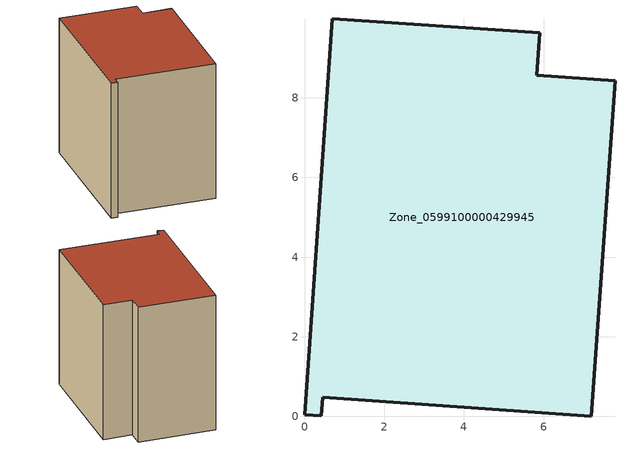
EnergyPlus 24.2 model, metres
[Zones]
Zone_0599100000429945
 floor ground (C_G): 7.79,8.43 7.2,0 0.46,0.48 0.42,0.02 0,0.05 0.69,9.99 5.91,9.63 5.84,8.57 z7.55
 wall outside (C_F): 5.84,8.57 5.91,9.63 0.69,9.99 0,0.05 0.42,0.02 0.46,0.48 7.2,0 7.79,8.43 5.84,8.57 z7.55:17.04
 roof outside (C_R): 7.2,0 7.79,8.43 5.84,8.57 5.91,9.63 0.69,9.99 0,0.05 0.42,0.02 0.46,0.48 z17.04
[BUILDING]
Pand.0599100000429945: North Axis=0; Terrain=City; Loads Convergence Tolerance Value=0.04; Temperature Convergence Tolerance Value=0.4; Solar Distribution=FullExterior; Maximum Number of Warmup Days=25; Minimum Number of Warmup Days=1
[Site:Location]
Rotterdam.The.Hague.AP_ZH_NLD Design_Conditions: Latitude=51.96; Longitude=4.45; Time Zone=1; Elevation=-4.5
[SITE:GROUNDTEMPERATURE:BUILDINGSURFACE]
18, 18, 18, 18, 18, 18, 18, 18, 18, 18, 18, 18
[MATERIAL] Thermal Absorptance=0.9; Solar Absorptance=0.7; Visible Absorptance=0.7
Name | Roughness | Thickness | Conductivity | Density | Specific Heat
G.TI.2006-2014 | MediumSmooth | 0.15 | 0.06 | 540 | 1210
F.TI.2006-2014 | Rough | 0.3 | 0.12 | 1920 | 840
R.TI.2006-2014 | MediumRough | 0.2 | 0.08 | 1500 | 1000
[CONSTRUCTION]
C_G: G.TI.2006-2014
C_F: F.TI.2006-2014
C_R: R.TI.2006-2014
[ZONE]
Zone_0599100000429945: Type=1; Multiplier=1; Ceiling Height=Autocalculate; Volume=Autocalculate; Floor Area=autocalculate; Part of Total Floor Area=Yes
[ZONEINFILTRATION:DESIGNFLOWRATE]
Infil_Zone_0599100000429945: Zone or ZoneList or Space or SpaceList=Zone_0599100000429945; Schedule=AlwaysOn; Design Flow Rate Calculation Method=Flow/Area; Flow Rate per Floor Area=0.0015; Constant Term Coefficient=1; Temperature Term Coefficient=0; Velocity Term Coefficient=0; Velocity Squared Term Coefficient=0
[HVACTEMPLATE:ZONE:IDEALLOADSAIRSYSTEM]
Zone_0599100000429945: Maximum Heating Supply Air Temperature=50; Minimum Cooling Supply Air Temperature=13; Maximum Heating Supply Air Humidity Ratio=0.0156; Minimum Cooling Supply Air Humidity Ratio=0.0077; Heating Limit=NoLimit; Cooling Limit=NoLimit; Dehumidification Control Type=ConstantSensibleHeatRatio; Cooling Sensible Heat Ratio=0.7; Dehumidification Setpoint=60; Humidification Control Type=None; Humidification Setpoint=30; Outdoor Air Method=None; Outdoor Air Flow Rate per Person=0.00944; Outdoor Air Flow Rate per Zone Floor Area=0; Outdoor Air Flow Rate per Zone=0; Demand Controlled Ventilation Type=None; Outdoor Air Economizer Type=NoEconomizer; Heat Recovery Type=None; Sensible Heat Recovery Effectiveness=0.7; Latent Heat Recovery Effectiveness=0.65
[ZONECONTROL:THERMOSTAT]
ThermostatControl_Zone_0599100000429945: Zone or ZoneList=Zone_0599100000429945; Control Type Schedule=DualSetpointControlType; Control 1=Thermostat_Zone_0599100000429945; Temperature Difference Between Cutout And Setpoint=0
[THERMOSTATSETPOINT:DUALSETPOINT]
Thermostat_Zone_0599100000429945: Heating Setpoint Temperature Schedule=HeatingSetpoint_Zone_0599100000429945; Cooling Setpoint Temperature Schedule=CoolingSetpoint_Zone_0599100000429945
[SCHEDULE:COMPACT]
HeatingSetpoint_Zone_0599100000429945: Through: 12/31, For: AllDays, Until: 24:00, 21
CoolingSetpoint_Zone_0599100000429945: Through: 12/31, For: AllDays, Until: 24:00, 24
DualSetpointControlType: Through: 12/31, For: AllDays, Until: 24:00, 4
AlwaysOn: Through: 12/31, For: AllDays, Until: 24:00, 1
